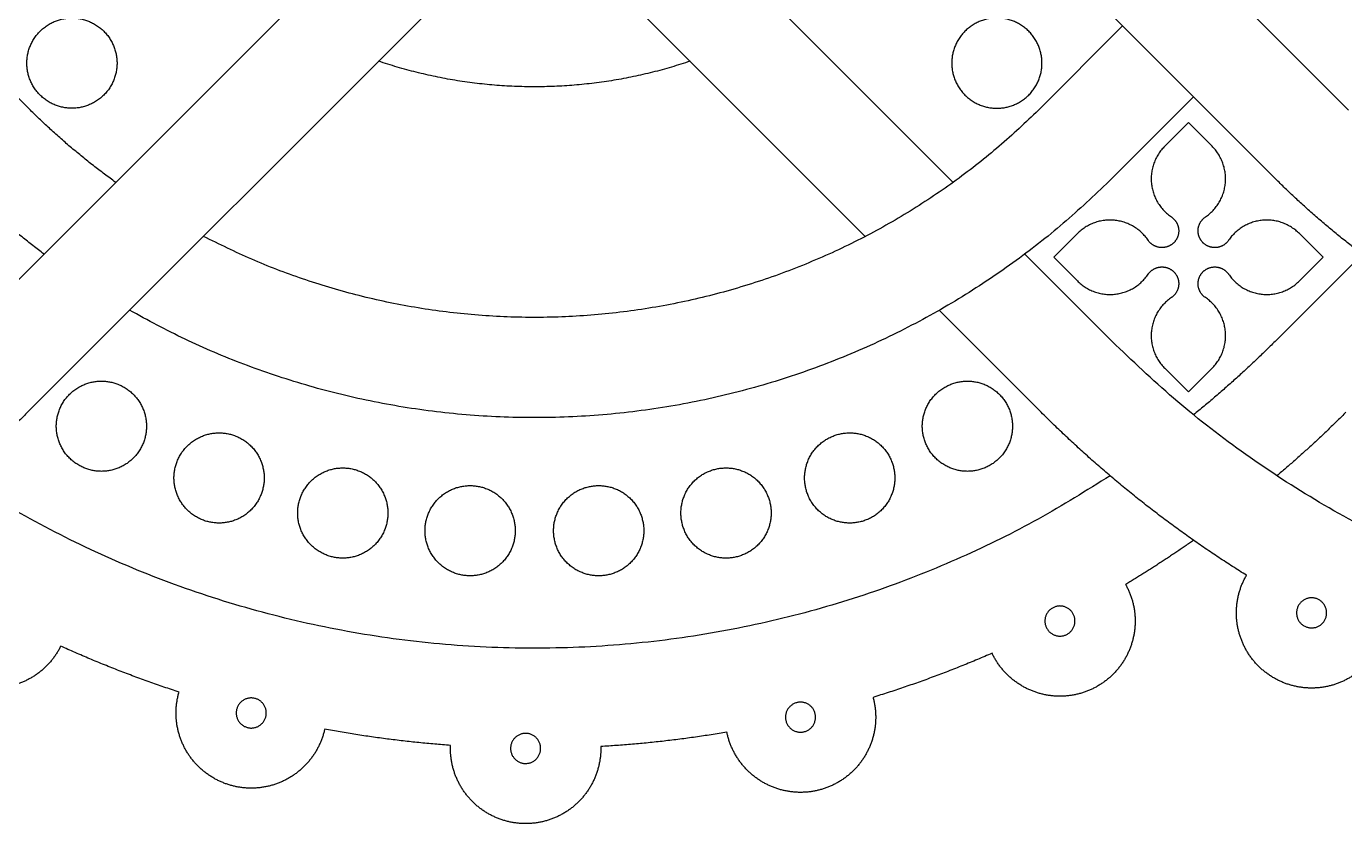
# Model space of a CAD drawing. Header units: millimetres. Extents: x -117 to 119, y -123 to 112.
# Drawn here: x -93.77 to -85.39, y 70.73 to 75.8 of the extents above; entities that cross this region are included whole.
import ezdxf

# ---------------------------------------------------------------- set-up
doc = ezdxf.new("R2010")
doc.units = ezdxf.units.MM
doc.header["$MEASUREMENT"] = 0
doc.layers.add('Layer 03', color=5, linetype='Continuous')

msp = doc.modelspace()

# ---------------------------------------------------------------- linework, layer by layer
at = {"layer": 'Layer 03'}
for p, q in [((-91.5806, 78.5009), (-87.8836, 74.804)), ((-92.031, 78.0505), (-88.4412, 74.4607)), ((-89.058, 78.0505), (-85.8199, 74.8124)), ((-90.995, 77.0144), (-94.2158, 73.7936)), ((-82.6164, 77.0144), (-85.8372, 73.7936)), ((-90.5445, 76.5639), (-93.7653, 73.3432)), ((-86.8057, 75.7982), (-87.341, 75.2628)), ((-86.3552, 75.3477), (-86.8906, 74.8124)), ((-86.3879, 75.184), (-86.5384, 75.0335)), ((-86.2374, 75.0335), (-86.3879, 75.184)), ((-87.0933, 74.4786), (-87.2437, 74.3281)), ((-85.532, 74.3281), (-85.6825, 74.4786)), ((-87.428, 74.3483), (-86.8731, 73.7934)), ((-87.2437, 74.3281), (-87.0933, 74.1776)), ((-85.6825, 74.1776), (-85.532, 74.3281)), ((-87.9718, 73.9912), (-87.3235, 73.343)), ((-86.5384, 73.6227), (-86.3879, 73.4722)), ((-86.3879, 73.4722), (-86.2374, 73.6227))]:
    msp.add_line(p, q, dxfattribs=at)
for points in [[(-96.9861, 78.5009), (-93.748, 75.2628)], [(-88.6075, 78.5009), (-85.3694, 75.2628)]]:
    msp.add_lwpolyline(points, dxfattribs=at)
for points, weights, knots in [([(-93.1971, 75.5617), (-93.1971, 75.8483), (-93.4838, 75.8483), (-93.7704, 75.8483), (-93.7704, 75.5617), (-93.7704, 75.275), (-93.4838, 75.275), (-93.1971, 75.275), (-93.1971, 75.5617)], [1, 0.707106781187, 1, 0.707106781187, 1, 0.707106781187, 1, 0.707106781187, 1], [0, 0, 0, 1.413717, 1.413717, 2.827433, 2.827433, 4.24115, 4.24115, 5.654867, 5.654867, 5.654867]), ([(-87.8919, 75.5617), (-87.8919, 75.8483), (-87.6053, 75.8483), (-87.3186, 75.8483), (-87.3186, 75.5617), (-87.3186, 75.275), (-87.6053, 75.275), (-87.8919, 75.275), (-87.8919, 75.5617)], [1, 0.707106781187, 1, 0.707106781187, 1, 0.707106781187, 1, 0.707106781187, 1], [0, 0, 0, 1.413717, 1.413717, 2.827433, 2.827433, 4.24115, 4.24115, 5.654867, 5.654867, 5.654867]), ([(-86.5384, 75.0335), (-86.6358, 74.936), (-86.6229, 74.7988), (-86.6099, 74.6615), (-86.4959, 74.584)], [1, 0.904863889332, 1, 0.904863889332, 1], [31.693684, 31.693684, 31.693684, 32.50269, 32.50269, 33.311695, 33.311695, 33.311695]), ([(-86.2798, 74.584), (-86.1658, 74.6615), (-86.1529, 74.7988), (-86.1399, 74.936), (-86.2374, 75.0335)], [1, 0.904863889332, 1, 0.904863889332, 1], [28.739447, 28.739447, 28.739447, 29.548452, 29.548452, 30.357457, 30.357457, 30.357457]), ([(-86.4959, 74.584), (-86.4545, 74.5559), (-86.4498, 74.506), (-86.4451, 74.4562), (-86.4805, 74.4207), (-86.5159, 74.3853), (-86.5658, 74.39), (-86.6156, 74.3947), (-86.6438, 74.4361)], [1, 0.904841645653, 1, 0.904841645653, 1, 0.904841645653, 1, 0.904841645653, 1], [33.311695, 33.311695, 33.311695, 33.605557, 33.605557, 33.899418, 33.899418, 34.19328, 34.19328, 34.487142, 34.487142, 34.487142]), ([(-86.132, 74.4361), (-86.1601, 74.3947), (-86.21, 74.39), (-86.2598, 74.3853), (-86.2952, 74.4207), (-86.3307, 74.4562), (-86.3259, 74.506), (-86.3212, 74.5559), (-86.2798, 74.584)], [1, 0.904841645653, 1, 0.904841645653, 1, 0.904841645653, 1, 0.904841645653, 1], [27.564, 27.564, 27.564, 27.857861, 27.857861, 28.151723, 28.151723, 28.445585, 28.445585, 28.739447, 28.739447, 28.739447]), ([(-86.6438, 74.4361), (-86.7213, 74.5501), (-86.8585, 74.5631), (-86.9958, 74.5761), (-87.0933, 74.4786)], [1, 0.904854530768, 1, 0.904854530768, 1], [34.487142, 34.487142, 34.487142, 35.296228, 35.296228, 36.105314, 36.105314, 36.105314]), ([(-85.6825, 74.4786), (-85.78, 74.5761), (-85.9172, 74.5631), (-86.0545, 74.5501), (-86.132, 74.4361)], [1, 0.904854530768, 1, 0.904854530768, 1], [25.945827, 25.945827, 25.945827, 26.754913, 26.754913, 27.564, 27.564, 27.564]), ([(-86.6438, 74.22), (-86.6156, 74.2615), (-86.5658, 74.2662), (-86.5159, 74.2709), (-86.4805, 74.2354), (-86.4451, 74.2), (-86.4498, 74.1502), (-86.4545, 74.1003), (-86.4959, 74.0722)], [1, 0.904841645654, 1, 0.904841645654, 1, 0.904841645654, 1, 0.904841645654, 1], [39.059714, 39.059714, 39.059714, 39.353575, 39.353575, 39.647437, 39.647437, 39.941299, 39.941299, 40.235161, 40.235161, 40.235161]), ([(-86.2798, 74.0722), (-86.3212, 74.1003), (-86.3259, 74.1502), (-86.3307, 74.2), (-86.2952, 74.2354), (-86.2598, 74.2709), (-86.21, 74.2662), (-86.1601, 74.2615), (-86.132, 74.22)], [1, 0.904841645653, 1, 0.904841645653, 1, 0.904841645653, 1, 0.904841645653, 1], [21.815981, 21.815981, 21.815981, 22.109843, 22.109843, 22.403704, 22.403704, 22.697566, 22.697566, 22.991428, 22.991428, 22.991428]), ([(-87.0933, 74.1776), (-86.9958, 74.0801), (-86.8585, 74.0931), (-86.7213, 74.106), (-86.6438, 74.22)], [1, 0.904854530768, 1, 0.904854530768, 1], [37.441541, 37.441541, 37.441541, 38.250627, 38.250627, 39.059714, 39.059714, 39.059714]), ([(-86.132, 74.22), (-86.0545, 74.106), (-85.9172, 74.0931), (-85.78, 74.0801), (-85.6825, 74.1776)], [1, 0.904854530768, 1, 0.904854530768, 1], [22.991428, 22.991428, 22.991428, 23.800514, 23.800514, 24.6096, 24.6096, 24.6096]), ([(-86.4959, 74.0722), (-86.6099, 73.9947), (-86.6229, 73.8574), (-86.6358, 73.7202), (-86.5384, 73.6227)], [1, 0.904863889332, 1, 0.904863889332, 1], [40.235161, 40.235161, 40.235161, 41.044166, 41.044166, 41.853171, 41.853171, 41.853171]), ([(-86.2374, 73.6227), (-86.1399, 73.7202), (-86.1529, 73.8574), (-86.1658, 73.9947), (-86.2798, 74.0722)], [1, 0.904863889332, 1, 0.904863889332, 1], [20.19797, 20.19797, 20.19797, 21.006976, 21.006976, 21.815981, 21.815981, 21.815981]), ([(-93.2966, 72.9677), (-93.0099, 72.9677), (-93.0099, 73.2544), (-93.0099, 73.5411), (-93.2966, 73.5411), (-93.5832, 73.5411), (-93.5832, 73.2544), (-93.5832, 72.9677), (-93.2966, 72.9677)], [1, 0.707106781187, 1, 0.707106781187, 1, 0.707106781187, 1, 0.707106781187, 1], [0, 0, 0, 1.413717, 1.413717, 2.827433, 2.827433, 4.24115, 4.24115, 5.654867, 5.654867, 5.654867]), ([(-87.7924, 72.9677), (-87.5058, 72.9677), (-87.5058, 73.2544), (-87.5058, 73.5411), (-87.7924, 73.5411), (-88.0791, 73.5411), (-88.0791, 73.2544), (-88.0791, 72.9677), (-87.7924, 72.9677)], [1, 0.707106781187, 1, 0.707106781187, 1, 0.707106781187, 1, 0.707106781187, 1], [0, 0, 0, 1.413717, 1.413717, 2.827433, 2.827433, 4.24115, 4.24115, 5.654867, 5.654867, 5.654867]), ([(-92.5485, 72.639), (-92.2619, 72.639), (-92.2619, 72.9256), (-92.2619, 73.2123), (-92.5485, 73.2123), (-92.8352, 73.2123), (-92.8352, 72.9256), (-92.8352, 72.639), (-92.5485, 72.639)], [1, 0.707106781187, 1, 0.707106781187, 1, 0.707106781187, 1, 0.707106781187, 1], [0, 0, 0, 1.413717, 1.413717, 2.827433, 2.827433, 4.24115, 4.24115, 5.654867, 5.654867, 5.654867]), ([(-88.5405, 72.639), (-88.2538, 72.639), (-88.2538, 72.9256), (-88.2538, 73.2123), (-88.5405, 73.2123), (-88.8272, 73.2123), (-88.8272, 72.9256), (-88.8272, 72.639), (-88.5405, 72.639)], [1, 0.707106781187, 1, 0.707106781187, 1, 0.707106781187, 1, 0.707106781187, 1], [0, 0, 0, 1.413717, 1.413717, 2.827433, 2.827433, 4.24115, 4.24115, 5.654867, 5.654867, 5.654867]), ([(-91.7624, 72.4163), (-91.4757, 72.4163), (-91.4757, 72.7029), (-91.4757, 72.9896), (-91.7624, 72.9896), (-92.049, 72.9896), (-92.049, 72.7029), (-92.049, 72.4163), (-91.7624, 72.4163)], [1, 0.707106781187, 1, 0.707106781187, 1, 0.707106781187, 1, 0.707106781187, 1], [0, 0, 0, 1.413717, 1.413717, 2.827433, 2.827433, 4.24115, 4.24115, 5.654867, 5.654867, 5.654867]), ([(-89.3266, 72.4163), (-89.04, 72.4163), (-89.04, 72.7029), (-89.04, 72.9896), (-89.3266, 72.9896), (-89.6133, 72.9896), (-89.6133, 72.7029), (-89.6133, 72.4163), (-89.3266, 72.4163)], [1, 0.707106781187, 1, 0.707106781187, 1, 0.707106781187, 1, 0.707106781187, 1], [0, 0, 0, 1.413717, 1.413717, 2.827433, 2.827433, 4.24115, 4.24115, 5.654867, 5.654867, 5.654867]), ([(-90.9531, 72.3038), (-90.6664, 72.3038), (-90.6664, 72.5905), (-90.6664, 72.8772), (-90.9531, 72.8772), (-91.2397, 72.8772), (-91.2397, 72.5905), (-91.2397, 72.3038), (-90.9531, 72.3038)], [1, 0.707106781187, 1, 0.707106781187, 1, 0.707106781187, 1, 0.707106781187, 1], [0, 0, 0, 1.413717, 1.413717, 2.827433, 2.827433, 4.24115, 4.24115, 5.654867, 5.654867, 5.654867]), ([(-90.136, 72.3038), (-89.8493, 72.3038), (-89.8493, 72.5905), (-89.8493, 72.8772), (-90.136, 72.8772), (-90.4226, 72.8772), (-90.4226, 72.5905), (-90.4226, 72.3038), (-90.136, 72.3038)], [1, 0.707106781187, 1, 0.707106781187, 1, 0.707106781187, 1, 0.707106781187, 1], [0, 0, 0, 1.413717, 1.413717, 2.827433, 2.827433, 4.24115, 4.24115, 5.654867, 5.654867, 5.654867]), ([(-93.555, 71.857), (-93.6446, 71.6754), (-93.8374, 71.6134), (-94.0302, 71.5515), (-94.2088, 71.647), (-94.3873, 71.7425), (-94.4429, 71.9372), (-94.4985, 72.1319), (-94.3972, 72.3073)], [1, 0.920714702896, 1, 0.920714702896, 1, 0.920714702896, 1, 0.920714702896, 1], [3.043496, 3.043496, 3.043496, 4.246161, 4.246161, 5.448826, 5.448826, 6.651491, 6.651491, 7.854156, 7.854156, 7.854156]), ([(-85.1765, 71.857), (-85.266, 71.6754), (-85.4588, 71.6134), (-85.6516, 71.5515), (-85.8302, 71.647), (-86.0088, 71.7425), (-86.0644, 71.9372), (-86.12, 72.1319), (-86.0187, 72.3073)], [1, 0.920714702896, 1, 0.920714702896, 1, 0.920714702896, 1, 0.920714702896, 1], [3.043496, 3.043496, 3.043496, 4.246161, 4.246161, 5.448826, 5.448826, 6.651491, 6.651491, 7.854156, 7.854156, 7.854156]), ([(-86.7869, 72.2491), (-86.6883, 72.0722), (-86.7468, 71.8784), (-86.8054, 71.6845), (-86.9854, 71.5918), (-87.1655, 71.499), (-87.3573, 71.5639), (-87.5491, 71.6288), (-87.6359, 71.8118)], [1, 0.920714702896, 1, 0.920714702896, 1, 0.920714702896, 1, 0.920714702896, 1], [1.593547, 1.593547, 1.593547, 2.796212, 2.796212, 3.998877, 3.998877, 5.201542, 5.201542, 6.404207, 6.404207, 6.404207]), ([(-85.605, 72.1639), (-85.5094, 72.1639), (-85.5094, 72.0683), (-85.5094, 71.9728), (-85.605, 71.9728), (-85.7005, 71.9728), (-85.7005, 72.0683), (-85.7005, 72.1639), (-85.605, 72.1639)], [1, 0.707106781187, 1, 0.707106781187, 1, 0.707106781187, 1, 0.707106781187, 1], [0, 0, 0, 2.356194, 2.356194, 4.712389, 4.712389, 7.068583, 7.068583, 9.424778, 9.424778, 9.424778]), ([(-87.2042, 72.1121), (-87.1087, 72.1121), (-87.1087, 72.0165), (-87.1087, 71.921), (-87.2042, 71.921), (-87.2998, 71.921), (-87.2998, 72.0165), (-87.2998, 72.1121), (-87.2042, 72.1121)], [1, 0.707106781187, 1, 0.707106781187, 1, 0.707106781187, 1, 0.707106781187, 1], [0, 0, 0, 2.356194, 2.356194, 4.712389, 4.712389, 7.068583, 7.068583, 9.424778, 9.424778, 9.424778]), ([(-91.8775, 71.3296), (-91.921, 71.1318), (-92.0934, 71.0255), (-92.2658, 70.9193), (-92.462, 70.9692), (-92.6583, 71.0192), (-92.7589, 71.195), (-92.8594, 71.3707), (-92.8031, 71.5652)], [1, 0.920714702896, 1, 0.920714702896, 1, 0.920714702896, 1, 0.920714702896, 1], [2.681009, 2.681009, 2.681009, 3.883674, 3.883674, 5.086339, 5.086339, 6.289004, 6.289004, 7.491669, 7.491669, 7.491669]), ([(-92.3442, 71.5278), (-92.2486, 71.5278), (-92.2486, 71.4322), (-92.2486, 71.3367), (-92.3442, 71.3367), (-92.4397, 71.3367), (-92.4397, 71.4322), (-92.4397, 71.5278), (-92.3442, 71.5278)], [1, 0.707106781187, 1, 0.707106781187, 1, 0.707106781187, 1, 0.707106781187, 1], [0, 0, 0, 2.356194, 2.356194, 4.712389, 4.712389, 7.068583, 7.068583, 9.424778, 9.424778, 9.424778]), ([(-88.3922, 71.5315), (-88.3388, 71.3362), (-88.4421, 71.162), (-88.5453, 70.9878), (-88.7423, 70.9408), (-88.9393, 70.8938), (-89.11, 71.0027), (-89.2807, 71.1116), (-89.3212, 71.3101)], [1, 0.920714702896, 1, 0.920714702896, 1, 0.920714702896, 1, 0.920714702896, 1], [1.956034, 1.956034, 1.956034, 3.158699, 3.158699, 4.361364, 4.361364, 5.564029, 5.564029, 6.766694, 6.766694, 6.766694]), ([(-88.8531, 71.5011), (-88.7575, 71.5011), (-88.7575, 71.4056), (-88.7575, 71.31), (-88.8531, 71.31), (-88.9486, 71.31), (-88.9486, 71.4056), (-88.9486, 71.5011), (-88.8531, 71.5011)], [1, 0.707106781187, 1, 0.707106781187, 1, 0.707106781187, 1, 0.707106781187, 1], [0, 0, 0, 2.356194, 2.356194, 4.712389, 4.712389, 7.068583, 7.068583, 9.424778, 9.424778, 9.424778]), ([(-90.6002, 71.3025), (-90.5047, 71.3025), (-90.5047, 71.207), (-90.5047, 71.1114), (-90.6002, 71.1114), (-90.6958, 71.1114), (-90.6958, 71.207), (-90.6958, 71.3025), (-90.6002, 71.3025)], [1, 0.707106781187, 1, 0.707106781187, 1, 0.707106781187, 1, 0.707106781187, 1], [0, 0, 0, 2.356194, 2.356194, 4.712389, 4.712389, 7.068583, 7.068583, 9.424778, 9.424778, 9.424778]), ([(-90.1226, 71.219), (-90.1175, 71.0165), (-90.2595, 70.8721), (-90.4014, 70.7276), (-90.6039, 70.7292), (-90.8064, 70.7307), (-90.9461, 70.8773), (-91.0858, 71.0239), (-91.0776, 71.2263)], [1, 0.920714702896, 1, 0.920714702896, 1, 0.920714702896, 1, 0.920714702896, 1], [11.743299, 11.743299, 11.743299, 12.945964, 12.945964, 14.148629, 14.148629, 15.351294, 15.351294, 16.553959, 16.553959, 16.553959])]:
    msp.add_rational_spline(points, weights, degree=2, knots=knots, dxfattribs=at)
for points, weights in [([(-89.5546, 75.5741), (-90.5445, 75.2393), (-91.5344, 75.5741)], [1, 0.947288336176, 1]), ([(-93.2054, 74.804), (-93.4946, 75.0122), (-93.748, 75.2628)], [1, 0.996953271905, 1]), ([(-87.341, 75.2628), (-89.702, 72.9271), (-92.6478, 74.4607)], [1, 0.808028190664, 1]), ([(-93.661, 74.3483), (-93.9456, 74.5619), (-94.1984, 74.8124)], [1, 0.99765967092, 1]), ([(-86.8906, 74.8124), (-89.6921, 72.0372), (-93.1173, 73.9912)], [1, 0.79635051525, 1]), ([(-85.2825, 74.3483), (-85.5671, 74.5619), (-85.8199, 74.8124)], [1, 0.997659670925, 1]), ([(-86.8856, 72.9395), (-91.4167, 69.9585), (-95.2518, 73.7936)], [1, 0.775269987419, 1]), ([(-78.5071, 72.9395), (-83.0379, 69.9586), (-86.8731, 73.7934)], [1, 0.775282681296, 1]), ([(-85.8372, 73.7936), (-86.084, 73.5468), (-86.3552, 73.3272)], [1, 0.998628551764, 1]), ([(-93.7653, 73.3432), (-93.9761, 73.1324), (-94.2034, 72.9395)], [1, 0.99916581515, 1]), ([(-86.0187, 72.3073), (-86.7306, 72.7501), (-87.3235, 73.343)], [1, 0.993458433503, 1]), ([(-85.3867, 73.3432), (-85.5975, 73.1324), (-85.8249, 72.9395)], [1, 0.999165815156, 1]), ([(-86.3552, 72.5297), (-86.5661, 72.3818), (-86.7869, 72.2491)], [1, 0.99937704974, 1]), ([(-92.8031, 71.5652), (-93.1871, 71.6903), (-93.555, 71.857)], [1, 0.998470504687, 1]), ([(-87.6359, 71.8118), (-88.0063, 71.6507), (-88.3922, 71.5315)], [1, 0.998470504698, 1]), ([(-91.0776, 71.2263), (-91.4805, 71.2558), (-91.8775, 71.3296)], [1, 0.998470504627, 1]), ([(-89.3212, 71.3101), (-89.7194, 71.2423), (-90.1226, 71.219)], [1, 0.998470504635, 1])]:
    msp.add_rational_spline(points, weights, degree=2, dxfattribs=at)

doc.saveas('drawing.dxf')
